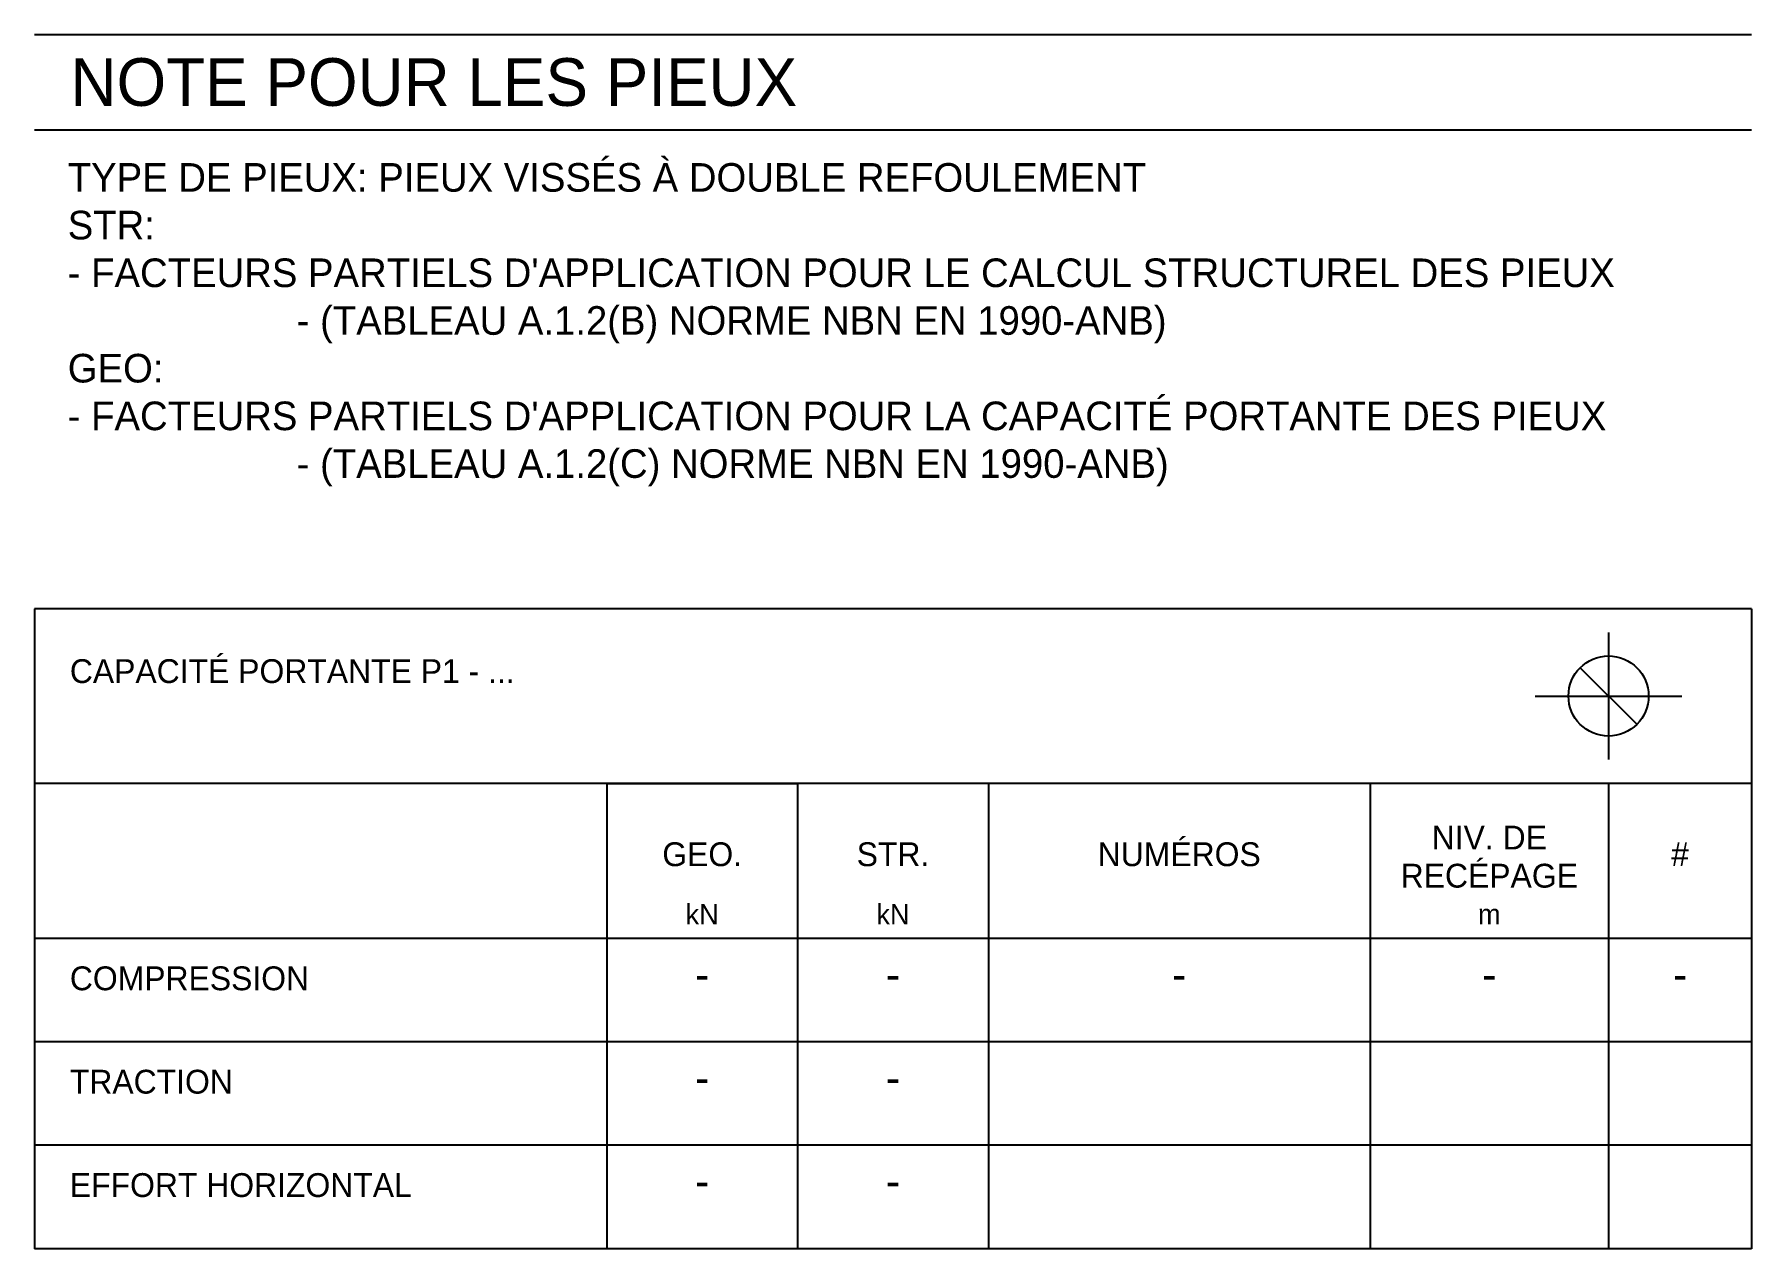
# Model space of a CAD drawing. Header units: millimetres. Extents: x 0 to 180, y -127 to 0.
import ezdxf
from ezdxf.enums import TextEntityAlignment as Align

# ---------------------------------------------------------------- set-up
doc = ezdxf.new("R2010")
doc.units = ezdxf.units.MM
doc.layers.add('AC-0300-TEKST-35', color=2, linetype='Continuous')

# ---------------------------------------------------------------- blocks, each defined once
blk = doc.blocks.new('Titel-N')
at = {"transparency": 33554687}
for p, q in [((0, 0), (180, 0)), ((0, -10), (180, -10))]:
    blk.add_line(p, q, dxfattribs=at)
at = {"color": 6, "transparency": 33554687}
blk.add_attdef('TITEL', (3.79, -7.5), '', height=5, dxfattribs=at)

msp = doc.modelspace()

# ---------------------------------------------------------------- linework, layer by layer
at = {"transparency": 33554687}
for p, q in [((180, -60.24), (0, -60.24)), ((0, -60.24), (0, -78.54)), ((180, -60.24), (180, -78.54)), ((165, -62.71), (165, -76.04)), ((162.03, -66.41), (167.97, -72.34)), ((157.31, -69.38), (172.69, -69.38)), ((0, -78.54), (0, -127.33)), ((180, -78.54), (0, -78.54)), ((60, -78.54), (60, -127.33)), ((60, -78.54), (80, -78.54)), ((80, -78.54), (80, -127.33)), ((100, -78.54), (100, -127.33)), ((140, -78.54), (140, -127.33)), ((165, -78.54), (165, -127.33)), ((180, -78.54), (180, -127.33)), ((180, -78.54), (180, -127.33)), ((180, -94.8), (0, -94.8)), ((180, -105.65), (0, -105.65)), ((180, -116.49), (0, -116.49)), ((180, -127.33), (0, -127.33))]:
    msp.add_line(p, q, dxfattribs=at)
msp.add_circle((165, -69.38), 4.2, dxfattribs=at)

# ---------------------------------------------------------------- block references
ref = msp.add_blockref('Titel-N', (0, 0), dxfattribs=at)
ref.add_attrib('TITEL', 'NOTE POUR LES PIEUX', (3.79, -7.5), dxfattribs={"color": 6, "height": 5})

# ---------------------------------------------------------------- texts
for s, p in [('CAPACITÉ PORTANTE P1 - ...', (3.72, -68.02)), ('COMPRESSION', (3.72, -100.23)), ('TRACTION', (3.72, -111.07)), ('EFFORT HORIZONTAL', (3.72, -121.91))]:
    msp.add_text(s, height=2.5, dxfattribs=at).set_placement(p)
for s, height, p in [('NUMÉROS', 2.5, (120, -87.22)), ('NIV. DE', 2.5, (152.5, -85.47)), ('GEO.', 2.5, (70, -87.22)), ('STR.', 2.5, (90, -87.22)), ('RECÉPAGE', 2.5, (152.5, -89.47)), ('#', 2.5, (172.5, -87.22)), ('kN', 2.127, (70, -93.33)), ('kN', 2.127, (90, -93.33)), ('m', 2.13, (152.5, -93.33)), ('-', 3.38, (70, -100.23)), ('-', 3.38, (90, -100.23)), ('-', 3.38, (120, -100.23)), ('-', 3.38, (152.5, -100.23)), ('-', 3.38, (172.5, -100.23)), ('-', 3.38, (70, -111.07)), ('-', 3.38, (90, -111.07)), ('-', 3.38, (70, -121.91)), ('-', 3.38, (90, -121.91))]:
    msp.add_text(s, height=height, dxfattribs=at).set_placement(p, align=Align.CENTER)
at = {"layer": 'AC-0300-TEKST-35', "transparency": 33554687, "insert": (3.5, -13.5), "char_height": 3, "attachment_point": 1}
msp.add_mtext("TYPE DE PIEUX: PIEUX VISSÉS À DOUBLE REFOULEMENT\\PSTR: \\P- FACTEURS PARTIELS D'APPLICATION POUR LE CALCUL STRUCTUREL DES PIEUX\\P^I^I- (TABLEAU A.1.2(B) NORME NBN EN 1990-ANB)\\PGEO: \\P- FACTEURS PARTIELS D'APPLICATION POUR LA CAPACITÉ PORTANTE DES PIEUX\\P^I^I- (TABLEAU A.1.2(C) NORME NBN EN 1990-ANB)", dxfattribs=at)

doc.saveas('drawing.dxf')
